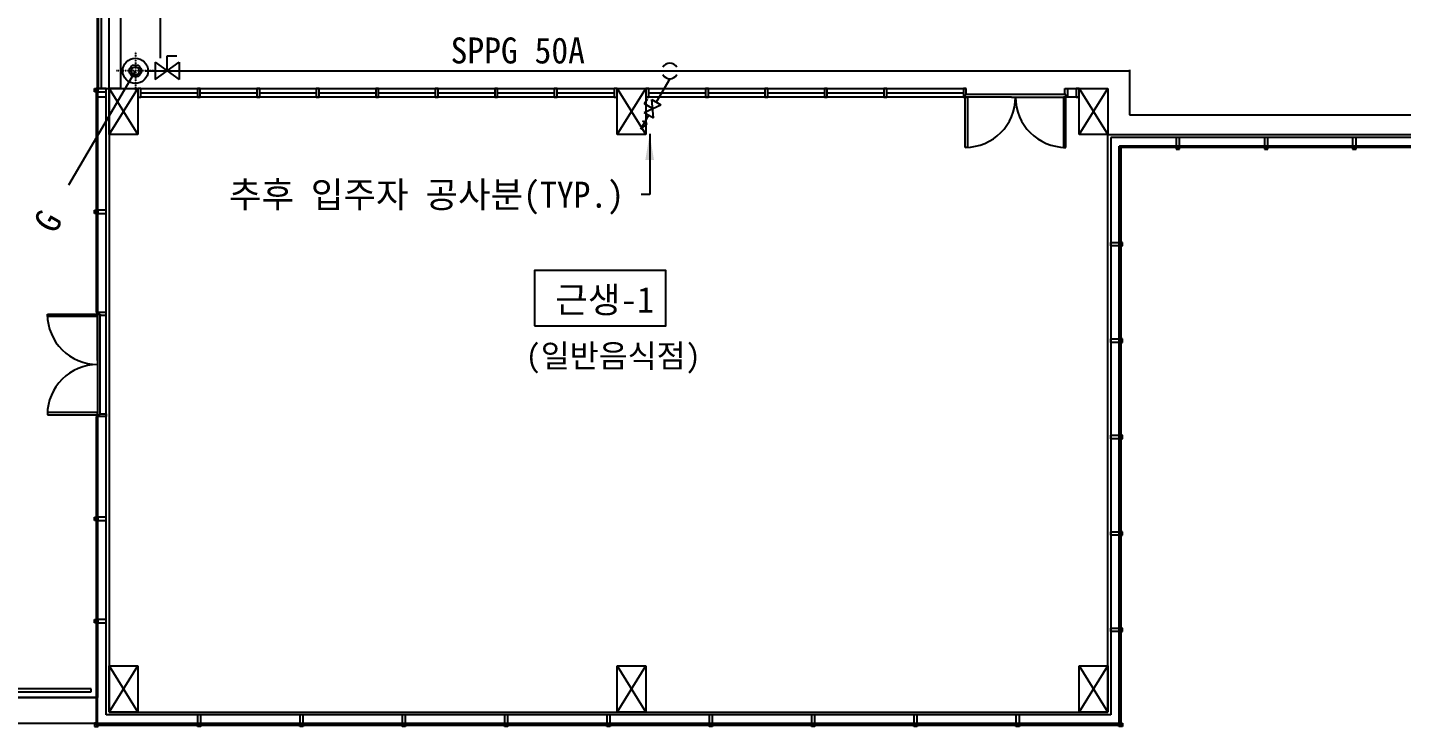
# Model space of a CAD drawing. Header units: millimetres. Extents: x 16332047 to 33387680, y -14835522 to -7015081.
# Drawn here: x 17131547 to 17155344, y -7494771 to -7482665 of the extents above; entities that cross this region are included whole.
import ezdxf
from ezdxf.enums import TextEntityAlignment as Align

# ---------------------------------------------------------------- set-up
doc = ezdxf.new("R2010")
doc.units = ezdxf.units.MM
doc.header["$LTSCALE"] = 300
doc.header["$MEASUREMENT"] = 0
doc.linetypes.add('CEN', pattern=[43.2, 40, -1.2, 0.8, -1.2])
doc.linetypes.add('CONTINOUS', pattern=[0])
for name, color, linetype in [('2', 2, 'CONTINUOUS'), ('3', 3, 'CONTINUOUS'), ('CEN', 1, 'CEN'), ('etc', 15, 'CONTINOUS'), ('gas', 3, 'CONTINUOUS'), ('LINE', 2, 'CONTINUOUS'), ('R', 15, 'CONTINUOUS'), ('Rise', 15, 'CONTINUOUS'), ('S', 1, 'CONTINUOUS'), ('SI', 2, 'CONTINUOUS'), ('TEXT', 3, 'CONTINUOUS'), ('근린시설 화장실위생도면$0$SI', 2, 'CONTINUOUS')]:
    doc.layers.add(name, color=color, linetype=linetype)
doc.layers.add('arch', color=255, linetype='CONTINUOUS', lineweight=25)
doc.styles.add('돋움체', font='')
doc.styles.get('돋움체').set_extended_font_data('DotumChe')

# ---------------------------------------------------------------- blocks, each defined once
blk = doc.blocks.new('a-3')
at = {"layer": 'CEN'}
for p, q in [((0, -1.81), (0, 1.81)), ((-1.81, 0), (1.81, 0))]:
    blk.add_line(p, q, dxfattribs=at).dxf.unprotected_set("ltscale", 0)
at = {"layer": 'LINE', "linetype": 'Continuous', "ltscale": 100}
blk.add_circle((0, 0), 1.2, dxfattribs=at)

msp = doc.modelspace()

# ---------------------------------------------------------------- linework, layer by layer
at = {"layer": '2', "color": 0}
for p, q in [((17133966, -7483157, 0), (17134134, -7483157, 0)), ((17133966, -7483417, 0), (17133966, -7483157, 0)), ((17133756, -7483268, 0), (17133756, -7483566, 0)), ((17133756, -7483268, 0), (17134176, -7483566, 0)), ((17133756, -7483566, 0), (17134176, -7483268, 0)), ((17134176, -7483268, 0), (17134176, -7483566, 0)), ((17142235, -7483990, 0), (17142287, -7483900, 0)), ((17142388, -7484228, 0), (17142359, -7483912, 0)), ((17142359, -7483912, 0), (17142518, -7484004, 0)), ((17142230, -7484136, 0), (17142518, -7484004, 0)), ((17142230, -7484136, 0), (17142388, -7484228, 0)), ((17142374, -7484070, 0), (17142235, -7483990, 0))]:
    msp.add_line(p, q, dxfattribs=at)
at = {"layer": '3', "color": 0}
for p, q in [((17142672, -7483554, 0), (17142438, -7483958, 0)), ((17142168, -7484427, 0), (17142309, -7484182, 0))]:
    msp.add_line(p, q, dxfattribs=at)
at = {"layer": 'arch'}
for p, q in [((17132759, -7478271), (17132759, -7494271)), ((17132759, -7483721), (17132759, -7478471)), ((17132779, -7483721), (17132779, -7478471)), ((17132829, -7483721), (17132829, -7478471)), ((17132959, -7483721), (17132959, -7481621)), ((17133159, -7481621), (17133159, -7483721)), ((17132709, -7483781), (17132709, -7483721)), ((17132709, -7483721), (17132734, -7483721)), ((17132734, -7483781), (17132709, -7483781)), ((17132734, -7483721), (17132734, -7483781)), ((17132762, -7483721), (17132734, -7483721)), ((17132734, -7483721), (17132734, -7485858)), ((17132759, -7483721), (17132959, -7483721)), ((17132759, -7483721), (17132759, -7483721)), ((17132759, -7483721, 0), (17132909, -7483721, 0)), ((17132909, -7483871, 0), (17132759, -7483871, 0)), ((17132762, -7485858), (17132762, -7483721)), ((17132909, -7483721), (17132768, -7483721)), ((17132768, -7483721), (17132768, -7483781)), ((17132768, -7483781), (17132909, -7483781)), ((17132779, -7483721), (17132779, -7483721)), ((17132909, -7483781), (17132909, -7483721)), ((17132909, -7494571), (17132909, -7483766)), ((17133159, -7483721), (17132959, -7483721)), ((17132959, -7483721), (17133459, -7484521)), ((17132959, -7484521), (17133459, -7483721)), ((17132959, -7484521), (17132959, -7483721)), ((17132959, -7483721), (17133459, -7483721)), ((17132959, -7483766, 0), (17132959, -7494521, 0)), ((17133459, -7483721, 0), (17133459, -7483871, 0)), ((17133509, -7483721, 0), (17133459, -7483721, 0)), ((17133459, -7483721), (17133459, -7484521)), ((17133459, -7483871, 0), (17133509, -7483871, 0)), ((17133509, -7483871, 0), (17133509, -7483721, 0)), ((17133509, -7483721, 0), (17141709, -7483721, 0)), ((17133509, -7483796, 0), (17134489, -7483796, 0)), ((17141709, -7483871, 0), (17133509, -7483871, 0)), ((17133509, -7483871, 0), (17133509, -7483871, 0)), ((17134489, -7483721, 0), (17134489, -7483871, 0)), ((17134539, -7483721, 0), (17134489, -7483721, 0)), ((17134489, -7483871, 0), (17134539, -7483871, 0)), ((17134539, -7483871, 0), (17134539, -7483721, 0)), ((17134539, -7483796, 0), (17135519, -7483796, 0)), ((17135519, -7483721, 0), (17135519, -7483871, 0)), ((17135569, -7483721, 0), (17135519, -7483721, 0)), ((17135519, -7483871, 0), (17135569, -7483871, 0)), ((17135569, -7483871, 0), (17135569, -7483721, 0)), ((17135569, -7483796, 0), (17136549, -7483796, 0)), ((17136549, -7483721, 0), (17136549, -7483871, 0)), ((17136599, -7483721, 0), (17136549, -7483721, 0)), ((17136549, -7483871, 0), (17136599, -7483871, 0)), ((17136599, -7483871, 0), (17136599, -7483721, 0)), ((17136599, -7483796, 0), (17137579, -7483796, 0)), ((17137579, -7483721, 0), (17137579, -7483871, 0)), ((17137629, -7483721, 0), (17137579, -7483721, 0)), ((17137579, -7483871, 0), (17137629, -7483871, 0)), ((17137629, -7483871, 0), (17137629, -7483721, 0)), ((17137629, -7483796, 0), (17138609, -7483796, 0)), ((17138609, -7483721, 0), (17138609, -7483871, 0)), ((17138659, -7483721, 0), (17138609, -7483721, 0)), ((17138609, -7483871, 0), (17138659, -7483871, 0)), ((17138659, -7483871, 0), (17138659, -7483721, 0)), ((17138659, -7483796, 0), (17139639, -7483796, 0)), ((17139639, -7483721, 0), (17139639, -7483871, 0)), ((17139689, -7483721, 0), (17139639, -7483721, 0)), ((17139639, -7483871, 0), (17139689, -7483871, 0)), ((17139689, -7483871, 0), (17139689, -7483721, 0)), ((17139689, -7483796, 0), (17140669, -7483796, 0)), ((17140669, -7483721, 0), (17140669, -7483871, 0)), ((17140719, -7483721, 0), (17140669, -7483721, 0)), ((17140669, -7483871, 0), (17140719, -7483871, 0)), ((17140719, -7483871, 0), (17140719, -7483721, 0)), ((17140719, -7483796, 0), (17141709, -7483796, 0)), ((17141709, -7483721, 0), (17141709, -7483871, 0)), ((17141759, -7483721, 0), (17141709, -7483721, 0)), ((17141709, -7483871, 0), (17141759, -7483871, 0)), ((17141759, -7483871, 0), (17141759, -7483721, 0)), ((17141759, -7483721, 0), (17142259, -7484521, 0)), ((17141759, -7484521, 0), (17142259, -7483721, 0)), ((17141759, -7484521, 0), (17141759, -7483721, 0)), ((17141759, -7483721, 0), (17142259, -7483721, 0)), ((17142259, -7483721, 0), (17142259, -7483871, 0)), ((17142309, -7483721, 0), (17142259, -7483721, 0)), ((17142259, -7483721, 0), (17147804, -7483721, 0)), ((17142259, -7483721, 0), (17142259, -7484521, 0)), ((17142259, -7483871, 0), (17142309, -7483871, 0)), ((17147789, -7483871, 0), (17142259, -7483871, 0)), ((17142309, -7483871, 0), (17142309, -7483721, 0)), ((17142309, -7483796, 0), (17143289, -7483796, 0)), ((17143289, -7483721, 0), (17143289, -7483871, 0)), ((17143339, -7483721, 0), (17143289, -7483721, 0)), ((17143289, -7483871, 0), (17143339, -7483871, 0)), ((17143339, -7483871, 0), (17143339, -7483721, 0)), ((17143339, -7483796, 0), (17144319, -7483796, 0)), ((17144319, -7483721, 0), (17144319, -7483871, 0)), ((17144369, -7483721, 0), (17144319, -7483721, 0)), ((17144319, -7483871, 0), (17144369, -7483871, 0)), ((17144369, -7483871, 0), (17144369, -7483721, 0)), ((17144369, -7483796, 0), (17145349, -7483796, 0)), ((17145349, -7483721, 0), (17145349, -7483871, 0)), ((17145399, -7483721, 0), (17145349, -7483721, 0)), ((17145349, -7483871, 0), (17145399, -7483871, 0)), ((17145399, -7483871, 0), (17145399, -7483721, 0)), ((17145399, -7483796, 0), (17146379, -7483796, 0)), ((17146379, -7483721, 0), (17146379, -7483871, 0)), ((17146429, -7483721, 0), (17146379, -7483721, 0)), ((17146379, -7483871, 0), (17146429, -7483871, 0)), ((17146429, -7483871, 0), (17146429, -7483721, 0)), ((17146429, -7483796, 0), (17147759, -7483796, 0)), ((17147804, -7483721, 0), (17147759, -7483721, 0)), ((17147759, -7483721, 0), (17147759, -7483851, 0)), ((17147759, -7483851, 0), (17147759, -7483871, 0)), ((17147759, -7483871, 0), (17147789, -7483871, 0)), ((17147789, -7483871, 0), (17147789, -7483826, 0)), ((17147789, -7483826, 0), (17147804, -7483826, 0)), ((17148589, -7483871, 0), (17147789, -7483871, 0)), ((17147789, -7483871, 0), (17147827, -7483871, 0)), ((17147789, -7484741, 0), (17147789, -7483871, 0)), ((17147804, -7483816, 0), (17147804, -7483721, 0)), ((17147804, -7483826, 0), (17147804, -7483816, 0)), ((17147804, -7483816, 0), (17147804, -7483816, 0)), ((17149514, -7483826, 0), (17147804, -7483826, 0)), ((17147827, -7483871, 0), (17147827, -7484741, 0)), ((17148589, -7483871, 0), (17149529, -7483871, 0)), ((17149529, -7483871, 0), (17149491, -7483871, 0)), ((17149491, -7483871, 0), (17149491, -7484741, 0)), ((17149514, -7483721, 0), (17149759, -7483721, 0)), ((17149514, -7483816, 0), (17149514, -7483721, 0)), ((17149514, -7483721, 0), (17149559, -7483721, 0)), ((17149514, -7483826, 0), (17149514, -7483816, 0)), ((17149514, -7483816, 0), (17149514, -7483816, 0)), ((17149529, -7483826, 0), (17149514, -7483826, 0)), ((17149529, -7483871, 0), (17149529, -7483826, 0)), ((17149759, -7483871, 0), (17149529, -7483871, 0)), ((17149529, -7484741, 0), (17149529, -7483871, 0)), ((17149559, -7483871, 0), (17149529, -7483871, 0)), ((17149559, -7483721, 0), (17149559, -7483851, 0)), ((17149559, -7483851, 0), (17149559, -7483871, 0)), ((17149709, -7483721, 0), (17149709, -7483871, 0)), ((17149759, -7483721, 0), (17149709, -7483721, 0)), ((17149709, -7483871, 0), (17149759, -7483871, 0)), ((17149759, -7483871, 0), (17149759, -7483721, 0)), ((17149759, -7483721, 0), (17150259, -7484521, 0)), ((17149759, -7484521, 0), (17150259, -7483721, 0)), ((17149759, -7484521, 0), (17149759, -7483721, 0)), ((17149759, -7483721, 0), (17150259, -7483721, 0)), ((17150259, -7483721, 0), (17150259, -7484521, 0)), ((17133459, -7484521), (17132959, -7484521)), ((17142259, -7484521, 0), (17141759, -7484521, 0)), ((17150259, -7484521, 0), (17149759, -7484521, 0)), ((17150259, -7494521, 0), (17150259, -7484521, 0)), ((17150259, -7484521, 0), (17158759, -7484521, 0)), ((17158709, -7484571), (17150309, -7484571)), ((17150309, -7484571), (17150309, -7494571)), ((17151441, -7484571), (17151441, -7484712)), ((17151501, -7484571), (17151441, -7484571)), ((17151501, -7484712), (17151501, -7484571)), ((17152969, -7484571), (17152969, -7484712)), ((17153029, -7484571), (17152969, -7484571)), ((17153029, -7484712), (17153029, -7484571)), ((17154497, -7484571), (17154497, -7484712)), ((17154557, -7484571), (17154497, -7484571)), ((17154557, -7484712), (17154557, -7484571)), ((17147827, -7484741, 0), (17147789, -7484741, 0)), ((17149491, -7484741, 0), (17149529, -7484741, 0)), ((17150456, -7484746), (17150456, -7484718)), ((17150456, -7484718), (17158562, -7484718)), ((17158562, -7484746), (17150456, -7484746)), ((17150456, -7486418), (17150456, -7484748)), ((17150456, -7484748), (17150484, -7484748)), ((17158559, -7484721), (17150459, -7484721)), ((17150459, -7484721), (17150459, -7494721)), ((17150484, -7484748), (17150484, -7486418)), ((17151441, -7484712), (17151501, -7484712)), ((17151501, -7484746), (17151441, -7484746)), ((17151441, -7484746), (17151441, -7484771)), ((17151441, -7484771), (17151501, -7484771)), ((17151501, -7484771), (17151501, -7484746)), ((17152969, -7484712), (17153029, -7484712)), ((17153029, -7484746), (17152969, -7484746)), ((17152969, -7484746), (17152969, -7484771)), ((17152969, -7484771), (17153029, -7484771)), ((17153029, -7484771), (17153029, -7484746)), ((17154497, -7484712), (17154557, -7484712)), ((17154557, -7484746), (17154497, -7484746)), ((17154497, -7484746), (17154497, -7484771)), ((17154497, -7484771), (17154557, -7484771)), ((17154557, -7484771), (17154557, -7484746)), ((17132709, -7485888), (17132709, -7485828)), ((17132709, -7485828), (17132734, -7485828)), ((17132734, -7485828), (17132734, -7485888)), ((17132909, -7485828), (17132768, -7485828)), ((17132768, -7485828), (17132768, -7485888)), ((17132909, -7485888), (17132909, -7485828)), ((17132734, -7485888), (17132709, -7485888)), ((17132734, -7485858), (17132762, -7485858)), ((17132762, -7485858), (17132734, -7485858)), ((17132734, -7485858), (17132734, -7487602)), ((17132762, -7487602), (17132762, -7485858)), ((17132768, -7485888), (17132909, -7485888)), ((17150309, -7486448), (17150309, -7486388)), ((17150309, -7486388), (17150450, -7486388)), ((17150450, -7486448), (17150309, -7486448)), ((17150450, -7486388), (17150450, -7486448)), ((17150456, -7488088), (17150456, -7486418)), ((17150456, -7486418), (17150484, -7486418)), ((17150484, -7486418), (17150456, -7486418)), ((17150484, -7486388), (17150484, -7486448)), ((17150509, -7486388), (17150484, -7486388)), ((17150484, -7486418), (17150484, -7488088)), ((17150484, -7486448), (17150509, -7486448)), ((17150509, -7486448), (17150509, -7486388)), ((17131892, -7487670), (17131892, -7487632)), ((17131892, -7487632), (17132762, -7487632)), ((17132762, -7487670), (17131892, -7487670)), ((17132734, -7487602), (17132762, -7487602)), ((17132782, -7487602), (17132762, -7487602)), ((17132762, -7487602), (17132762, -7487632)), ((17132762, -7488432), (17132762, -7487632)), ((17132762, -7487632), (17132762, -7487670)), ((17132762, -7487632), (17132807, -7487632)), ((17132912, -7487602), (17132782, -7487602)), ((17132807, -7487632), (17132807, -7487647)), ((17132807, -7489357), (17132807, -7487647)), ((17132807, -7487647), (17132817, -7487647)), ((17132817, -7487647), (17132817, -7487647)), ((17132817, -7487647), (17132912, -7487647)), ((17132912, -7487647), (17132912, -7487602)), ((17150309, -7488118), (17150309, -7488058)), ((17150309, -7488058), (17150450, -7488058)), ((17150450, -7488118), (17150309, -7488118)), ((17150450, -7488058), (17150450, -7488118)), ((17150456, -7489758), (17150456, -7488088)), ((17150456, -7488088), (17150484, -7488088)), ((17150484, -7488088), (17150456, -7488088)), ((17150484, -7488058), (17150484, -7488118)), ((17150509, -7488058), (17150484, -7488058)), ((17150484, -7488088), (17150484, -7489758)), ((17150484, -7488118), (17150509, -7488118)), ((17150509, -7488118), (17150509, -7488058)), ((17132762, -7488432), (17132762, -7489372)), ((17132762, -7489334), (17131892, -7489334)), ((17131892, -7489334), (17131892, -7489372)), ((17131892, -7489372), (17132762, -7489372)), ((17132762, -7489402), (17132734, -7489402)), ((17132734, -7489402), (17132734, -7491174)), ((17132762, -7489372), (17132762, -7489334)), ((17132762, -7489402), (17132762, -7489372)), ((17132762, -7489372), (17132807, -7489372)), ((17132782, -7489402), (17132762, -7489402)), ((17132762, -7491174), (17132762, -7489402)), ((17132912, -7489402), (17132782, -7489402)), ((17132807, -7489372), (17132807, -7489357)), ((17132807, -7489357), (17132817, -7489357)), ((17132817, -7489357), (17132817, -7489357)), ((17132817, -7489357), (17132912, -7489357)), ((17132912, -7489357), (17132912, -7489402)), ((17150309, -7489788), (17150309, -7489728)), ((17150309, -7489728), (17150450, -7489728)), ((17150450, -7489788), (17150309, -7489788)), ((17150450, -7489728), (17150450, -7489788)), ((17150456, -7491428), (17150456, -7489758)), ((17150456, -7489758), (17150484, -7489758)), ((17150484, -7489758), (17150456, -7489758)), ((17150484, -7489728), (17150484, -7489788)), ((17150509, -7489728), (17150484, -7489728)), ((17150484, -7489758), (17150484, -7491428)), ((17150484, -7489788), (17150509, -7489788)), ((17150509, -7489788), (17150509, -7489728)), ((17132709, -7491204), (17132709, -7491144)), ((17132709, -7491144), (17132734, -7491144)), ((17132734, -7491204), (17132709, -7491204)), ((17132734, -7491144), (17132734, -7491204)), ((17132762, -7491174), (17132734, -7491174)), ((17132734, -7491174), (17132734, -7492946)), ((17132734, -7491174), (17132762, -7491174)), ((17132762, -7492946), (17132762, -7491174)), ((17132909, -7491144), (17132768, -7491144)), ((17132768, -7491144), (17132768, -7491204)), ((17132768, -7491204), (17132909, -7491204)), ((17132909, -7491204), (17132909, -7491144)), ((17150309, -7491458), (17150309, -7491398)), ((17150309, -7491398), (17150450, -7491398)), ((17150450, -7491458), (17150309, -7491458)), ((17150450, -7491398), (17150450, -7491458)), ((17150456, -7493098), (17150456, -7491428)), ((17150456, -7491428), (17150484, -7491428)), ((17150484, -7491428), (17150456, -7491428)), ((17150484, -7491398), (17150484, -7491458)), ((17150509, -7491398), (17150484, -7491398)), ((17150484, -7491428), (17150484, -7493098)), ((17150484, -7491458), (17150509, -7491458)), ((17150509, -7491458), (17150509, -7491398)), ((17132709, -7492976), (17132709, -7492916)), ((17132709, -7492916), (17132734, -7492916)), ((17132734, -7492976), (17132709, -7492976)), ((17132734, -7492916), (17132734, -7492976)), ((17132762, -7492946), (17132734, -7492946)), ((17132734, -7492946), (17132734, -7494718)), ((17132734, -7492946), (17132762, -7492946)), ((17132762, -7494718), (17132762, -7492946)), ((17132909, -7492916), (17132768, -7492916)), ((17132768, -7492916), (17132768, -7492976)), ((17132768, -7492976), (17132909, -7492976)), ((17132909, -7492976), (17132909, -7492916)), ((17150309, -7493128), (17150309, -7493068)), ((17150309, -7493068), (17150450, -7493068)), ((17150450, -7493128), (17150309, -7493128)), ((17150450, -7493068), (17150450, -7493128)), ((17150456, -7494746), (17150456, -7493098)), ((17150456, -7493098), (17150484, -7493098)), ((17150484, -7493098), (17150456, -7493098)), ((17150484, -7493068), (17150484, -7493128)), ((17150509, -7493068), (17150484, -7493068)), ((17150484, -7493098), (17150484, -7494746)), ((17150484, -7493128), (17150509, -7493128)), ((17150509, -7493128), (17150509, -7493068)), ((17132959, -7493721), (17133459, -7494521)), ((17132959, -7494521), (17133459, -7493721)), ((17132959, -7494521), (17132959, -7493721)), ((17132959, -7493721), (17133459, -7493721)), ((17133459, -7493721), (17133459, -7494521)), ((17141759, -7493721, 0), (17142259, -7494521, 0)), ((17141759, -7494521, 0), (17142259, -7493721, 0)), ((17141759, -7494521, 0), (17141759, -7493721, 0)), ((17141759, -7493721, 0), (17142259, -7493721, 0)), ((17142259, -7493721, 0), (17142259, -7494521, 0)), ((17149759, -7493721, 0), (17150259, -7494521, 0)), ((17149759, -7494521, 0), (17150259, -7493721, 0)), ((17149759, -7494521, 0), (17149759, -7493721, 0)), ((17149759, -7493721, 0), (17150259, -7493721, 0)), ((17150259, -7493721, 0), (17150259, -7494521, 0)), ((17126509, -7494171, 0), (17132649, -7494171, 0)), ((17132649, -7494121, 0), (17126559, -7494121, 0)), ((17132649, -7494171, 0), (17132649, -7494121, 0)), ((17126409, -7494271), (17132759, -7494271)), ((17132759, -7494271), (17126409, -7494271)), ((17150309, -7494571), (17132909, -7494571)), ((17132959, -7494521, 0), (17150259, -7494521, 0)), ((17133459, -7494521), (17132959, -7494521)), ((17134551, -7494571), (17134491, -7494571)), ((17134491, -7494571), (17134491, -7494712)), ((17134551, -7494712), (17134551, -7494571)), ((17136323, -7494571), (17136263, -7494571)), ((17136263, -7494571), (17136263, -7494712)), ((17136323, -7494712), (17136323, -7494571)), ((17138095, -7494571), (17138035, -7494571)), ((17138035, -7494571), (17138035, -7494712)), ((17138095, -7494712), (17138095, -7494571)), ((17139867, -7494571), (17139807, -7494571)), ((17139807, -7494571), (17139807, -7494712)), ((17139867, -7494712), (17139867, -7494571)), ((17141639, -7494571), (17141579, -7494571)), ((17141579, -7494571), (17141579, -7494712)), ((17141639, -7494712), (17141639, -7494571)), ((17142259, -7494521, 0), (17141759, -7494521, 0)), ((17143411, -7494571), (17143351, -7494571)), ((17143351, -7494571), (17143351, -7494712)), ((17143411, -7494712), (17143411, -7494571)), ((17145183, -7494571), (17145123, -7494571)), ((17145123, -7494571), (17145123, -7494712)), ((17145183, -7494712), (17145183, -7494571)), ((17146955, -7494571), (17146895, -7494571)), ((17146895, -7494571), (17146895, -7494712)), ((17146955, -7494712), (17146955, -7494571)), ((17148727, -7494571), (17148667, -7494571)), ((17148667, -7494571), (17148667, -7494712)), ((17148727, -7494712), (17148727, -7494571)), ((17150259, -7494521, 0), (17149759, -7494521, 0)), ((17132709, -7494721), (17125959, -7494721)), ((17150459, -7494721), (17125959, -7494721)), ((17132734, -7494711), (17132709, -7494711)), ((17132709, -7494711), (17132709, -7494771)), ((17132709, -7494771), (17132769, -7494771)), ((17132734, -7494746), (17132734, -7494711)), ((17132734, -7494718), (17132762, -7494718)), ((17134521, -7494718), (17132734, -7494718)), ((17132734, -7494718), (17132734, -7494746)), ((17132769, -7494746), (17132734, -7494746)), ((17132734, -7494746), (17134521, -7494746)), ((17132769, -7494771), (17132769, -7494746)), ((17134491, -7494712), (17134551, -7494712)), ((17134491, -7494746), (17134551, -7494746)), ((17134491, -7494771), (17134491, -7494746)), ((17134551, -7494771), (17134491, -7494771)), ((17134521, -7494746), (17134521, -7494718)), ((17136293, -7494718), (17134521, -7494718)), ((17134521, -7494718), (17134521, -7494746)), ((17134521, -7494746), (17136293, -7494746)), ((17134551, -7494746), (17134551, -7494771)), ((17136263, -7494712), (17136323, -7494712)), ((17136263, -7494746), (17136323, -7494746)), ((17136263, -7494771), (17136263, -7494746)), ((17136323, -7494771), (17136263, -7494771)), ((17138065, -7494718), (17136293, -7494718)), ((17136293, -7494718), (17136293, -7494746)), ((17136293, -7494746), (17136293, -7494718)), ((17136293, -7494746), (17138065, -7494746)), ((17136323, -7494746), (17136323, -7494771)), ((17138035, -7494712), (17138095, -7494712)), ((17138035, -7494746), (17138095, -7494746)), ((17138035, -7494771), (17138035, -7494746)), ((17138095, -7494771), (17138035, -7494771)), ((17138065, -7494746), (17138065, -7494718)), ((17139837, -7494718), (17138065, -7494718)), ((17138065, -7494718), (17138065, -7494746)), ((17138065, -7494746), (17139837, -7494746)), ((17138095, -7494746), (17138095, -7494771)), ((17139807, -7494712), (17139867, -7494712)), ((17139807, -7494746), (17139867, -7494746)), ((17139807, -7494771), (17139807, -7494746)), ((17139867, -7494771), (17139807, -7494771)), ((17141609, -7494718), (17139837, -7494718)), ((17139837, -7494718), (17139837, -7494746)), ((17139837, -7494746), (17139837, -7494718)), ((17139837, -7494746), (17141609, -7494746)), ((17139867, -7494746), (17139867, -7494771)), ((17141579, -7494712), (17141639, -7494712)), ((17141579, -7494746), (17141639, -7494746)), ((17141579, -7494771), (17141579, -7494746)), ((17141639, -7494771), (17141579, -7494771)), ((17141609, -7494746), (17141609, -7494718)), ((17143381, -7494718), (17141609, -7494718)), ((17141609, -7494718), (17141609, -7494746)), ((17141609, -7494746), (17143381, -7494746)), ((17141639, -7494746), (17141639, -7494771)), ((17143351, -7494712), (17143411, -7494712)), ((17143351, -7494746), (17143411, -7494746)), ((17143351, -7494771), (17143351, -7494746)), ((17143411, -7494771), (17143351, -7494771)), ((17145153, -7494718), (17143381, -7494718)), ((17143381, -7494718), (17143381, -7494746)), ((17143381, -7494746), (17143381, -7494718)), ((17143381, -7494746), (17145153, -7494746)), ((17143411, -7494746), (17143411, -7494771)), ((17145123, -7494712), (17145183, -7494712)), ((17145123, -7494746), (17145183, -7494746)), ((17145123, -7494771), (17145123, -7494746)), ((17145183, -7494771), (17145123, -7494771)), ((17145153, -7494746), (17145153, -7494718)), ((17146925, -7494718), (17145153, -7494718)), ((17145153, -7494718), (17145153, -7494746)), ((17145153, -7494746), (17146925, -7494746)), ((17145183, -7494746), (17145183, -7494771)), ((17146895, -7494712), (17146955, -7494712)), ((17146895, -7494746), (17146955, -7494746)), ((17146895, -7494771), (17146895, -7494746)), ((17146955, -7494771), (17146895, -7494771)), ((17148697, -7494718), (17146925, -7494718)), ((17146925, -7494718), (17146925, -7494746)), ((17146925, -7494746), (17146925, -7494718)), ((17146925, -7494746), (17148697, -7494746)), ((17146955, -7494746), (17146955, -7494771)), ((17148667, -7494712), (17148727, -7494712)), ((17148667, -7494746), (17148727, -7494746)), ((17148667, -7494771), (17148667, -7494746)), ((17148727, -7494771), (17148667, -7494771)), ((17150456, -7494718), (17148697, -7494718)), ((17148697, -7494718), (17148697, -7494746)), ((17148697, -7494746), (17148697, -7494718)), ((17148697, -7494746), (17150456, -7494746)), ((17148727, -7494746), (17148727, -7494771)), ((17150449, -7494771), (17150449, -7494746)), ((17150449, -7494746), (17150484, -7494746)), ((17150509, -7494771), (17150449, -7494771)), ((17150456, -7494746), (17150456, -7494718)), ((17150484, -7494746), (17150456, -7494746)), ((17150484, -7494746), (17150484, -7494711)), ((17150484, -7494711), (17150509, -7494711)), ((17150509, -7494711), (17150509, -7494771))]:
    msp.add_line(p, q, dxfattribs=at)
msp.add_lwpolyline([(17140326, -7487831), (17142604, -7487831), (17142604, -7486873), (17140326, -7486873)], close=True, dxfattribs=at)
for centre, start, end in [((17147789, -7483871, 0), 270, 0), ((17149529, -7483871, 0), 180, 270), ((17132762, -7487632), 180, 270), ((17132762, -7489372), 90, 180)]:
    msp.add_arc(centre, 870, start, end, dxfattribs=at)
at = {"layer": 'etc', "color": 1, "linetype": 'Continuous'}
msp.add_line((17133849, -7483199, 0), (17133849, -7482155, 0), dxfattribs=at)
at = {"layer": 'etc'}
for p, q in [((17142323, -7484509), (17142323, -7485558)), ((17142323, -7485558), (17142173, -7485558))]:
    msp.add_line(p, q, dxfattribs=at)
msp.add_solid([(17142398, -7484959), (17142323, -7484509), (17142248, -7484959)], dxfattribs=at)
at = {"layer": 'gas', "ltscale": 3}
msp.add_line((17133583, -7483417, 0), (17150631, -7483417, 0), dxfattribs=at)
at = {"layer": 'R', "color": 0}
msp.add_line((17133415, -7483417, 0), (17132256, -7485396, 0), dxfattribs=at)
at = {"layer": 'R', "color": 7}
msp.add_circle((17133415, -7483417, 0), 105, dxfattribs=at)
at = {"layer": 'Rise', "color": 7}
msp.add_circle((17133415, -7483417, 0), 73.1, dxfattribs=at)
at = {"layer": 'S', "color": 3, "ltscale": 10}
for p, q in [((17150631, -7483398, 0), (17150631, -7484178, 0)), ((17150631, -7484178, 0), (17158417, -7484178, 0))]:
    msp.add_line(p, q, dxfattribs=at)
at = {"layer": 'S', "color": 0, "ltscale": 10}
for p, q in [((17142168, -7484427, 0), (17142278, -7484332, 0)), ((17142278, -7484332, 0), (17142196, -7484285, 0))]:
    msp.add_line(p, q, dxfattribs=at)
at = {"layer": '근린시설 화장실위생도면$0$SI', "color": 0}
for start, end in [(28.3041, 151.6959), (208.4369, 331.5631)]:
    msp.add_arc((17142672, -7483417, 0), 136, start, end, dxfattribs=at)

# ---------------------------------------------------------------- block references
at = {"layer": 'SI', "color": 1, "xscale": 182.8125, "yscale": 182.8125, "zscale": 182.8125, "rotation": 180}
msp.add_blockref('a-3', (17133415, -7483417, 0), dxfattribs=at)

# ---------------------------------------------------------------- texts
at = {"layer": 'arch', "style": '돋움체'}
for s, height, p in [('근생-1', 450, (17141543, -7487606)), ('(일반음식점)', 400, (17141691, -7488552))]:
    msp.add_text(s, height=height, dxfattribs=at).set_placement(p, align=Align.CENTER)
at = {"layer": 'TEXT', "style": '돋움체'}
for s, p in [('SPPG 50A', (17138875, -7483288, 0)), ('추후 입주자 공사분(TYP.)', (17135034, -7485785, 0))]:
    msp.add_text(s, height=450, rotation=360, dxfattribs=at).set_placement(p)
at = {"layer": 'TEXT', "color": 0, "style": '돋움체'}
msp.add_text('G', height=450, rotation=60, dxfattribs=at).set_placement((17131896, -7486021, 0), align=Align.MIDDLE)

doc.saveas('drawing.dxf')
